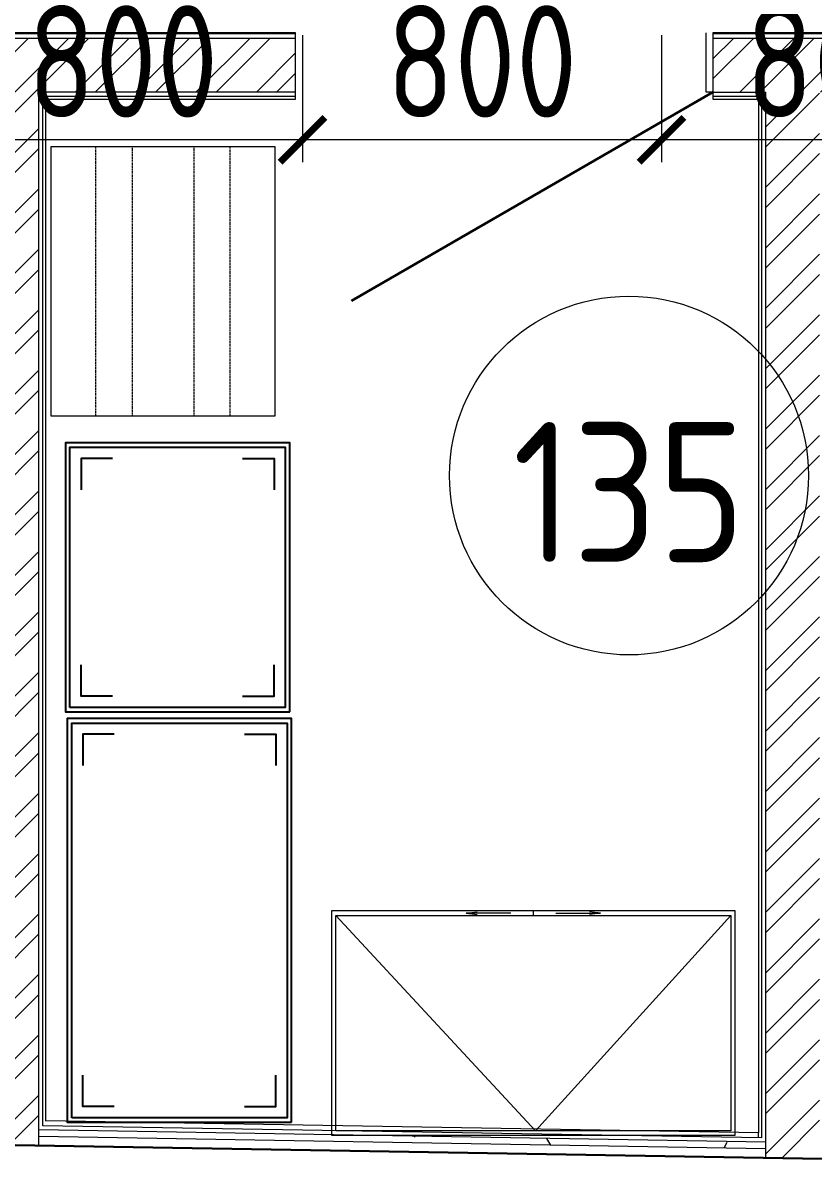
# Model space of a CAD drawing. Header units: millimetres. Extents: x -42533 to 645315, y 3457 to 82611.
# Drawn here: x 76032 to 77794, y 69457 to 72022 of the extents above; entities that cross this region are included whole.
import ezdxf

# ---------------------------------------------------------------- set-up
doc = ezdxf.new("R2010")
doc.units = ezdxf.units.MM
doc.linetypes.add('JIS_02_1.0', pattern=[2, 1, -1])
doc.layers.add('00_00_потолок_Панели из стали', color=7, linetype='Continuous')
doc.layers.add('ЭОМ_Лотки рабочие', color=5, linetype='Continuous')
for name, color, linetype, lineweight in [('Аннотация', 7, 'Continuous', 18), ('Двери', 7, 'Continuous', 9), ('ДОНМ_ТХ_(Нейтральное_мебель)', 7, 'Continuous', 0), ('Перекрытие', 7, 'Continuous', 18), ('Стены внутренние', 7, 'Continuous', 18), ('Стены несущие', 7, 'Continuous', 30), ('Стены отделка', 7, 'Continuous', 30), ('Стены штриховка', 7, 'Continuous', 9), ('ТХ Вспомогательное оборудование', 86, 'Continuous', 9), ('ШТРИХОВКА', 252, 'Continuous', 15)]:
    doc.layers.add(name, color=color, linetype=linetype, lineweight=lineweight)
doc.layers.add('Линии', color=7, linetype='Continuous', lineweight=9, true_color=0x00a600)
doc.styles.add('GOST Common', font='GOST_Common.ttf', dxfattribs={"width": 0.9, "height": 350})
doc.styles.add('М2', font='isocpeur.ttf', dxfattribs={"width": 0.8})
doc.dimstyles.new('М2-100', dxfattribs={"dimtxt": 250, "dimasz": 100, "dimexe": 50, "dimexo": 50, "dimgap": 50, "dimtad": 1, "dimdec": 0, "dimzin": 1, "dimtxsty": 'М2', "dimblk": 'ARCHTICK', "dimcen": 2.5, "dimdle": 50, "dimclre": 256, "dimclrt": 256, "dimadec": 0, "dimazin": 0, "dimtfac": 1, "dimtdec": 0, "dimtix": 1, "dimtmove": 1, "dimatfit": 3, "dimldrblk": 'NONE', "dimfxl": 1, "dimtolj": 1, "dimlwd": 9, "dimlwe": 9, "dimarcsym": 1})

# ---------------------------------------------------------------- blocks, each defined once
blk = doc.blocks.new('*U426')
at = {"color": 0}
blk.add_lwpolyline([(0, 0), (900, 0), (900, 500), (0, 500)], close=True, dxfattribs=at)
blk.add_lwpolyline([(10, 490), (890, 490), (890, 10), (10, 10)], close=True)
for points in [[(10, 490), (454.5, 10), (890, 490)], [(300, 495), (324.8, 498.3)], [(400, 495), (300, 495)], [(300, 495), (324.8, 491.7)], [(450, 500), (450, 490)], [(500, 495), (600, 495)], [(600, 495), (575.2, 498.3)], [(600, 495), (575.2, 491.7)]]:
    blk.add_lwpolyline(points)
blk = doc.blocks.new('*U449')
at = {"layer": 'ТХ Вспомогательное оборудование', "color": 0}
blk.add_lwpolyline([(0, 0), (500, 0), (500, 600), (0, 600)], close=True, dxfattribs=at)
at = {"layer": 'ТХ Вспомогательное оборудование', "color": 0, "linetype": 'JIS_02_1.0'}
for points in [[(100, 0), (100, 600)], [(181.5, 600), (181.5, 0)], [(318.5, 600), (318.5, 0)], [(400, 0), (400, 600)]]:
    blk.add_lwpolyline(points, dxfattribs=at)
blk = doc.blocks.new('ТХ пищеблок....')
at = {"color": 8}
for points in [[(3712.5, 24832.8), (3712.5, 25432.8), (3212.5, 25432.8), (3212.5, 24832.8)], [(3222.5, 24842.8), (3222.5, 25422.8), (3702.5, 25422.8), (3702.5, 24842.8)], [(3716.5, 23917.9), (3716.5, 24817.9), (3216.5, 24817.9), (3216.5, 23917.9)], [(3226.5, 23927.9), (3226.5, 24807.9), (3706.5, 24807.9), (3706.5, 23927.9)]]:
    blk.add_lwpolyline(points, close=True, dxfattribs=at)
for points in [[(3317.5, 25397.8), (3247.5, 25397.8), (3247.5, 25327.8)], [(3607.5, 25397.8), (3677.5, 25397.8), (3677.5, 25327.8)], [(3317.5, 24867.8), (3247.5, 24867.8), (3247.5, 24937.8)], [(3607.5, 24867.8), (3677.5, 24867.8), (3677.5, 24937.8)], [(3321.5, 24782.9), (3251.5, 24782.9), (3251.5, 24712.9)], [(3611.5, 24782.9), (3681.5, 24782.9), (3681.5, 24712.9)], [(3321.5, 23952.9), (3251.5, 23952.9), (3251.5, 24022.9)], [(3611.5, 23952.9), (3681.5, 23952.9), (3681.5, 24022.9)]]:
    blk.add_lwpolyline(points, dxfattribs=at)
at = {"layer": 'ДОНМ_ТХ_(Нейтральное_мебель)', "color": 8}
for name, p in [('*U449', (3180, 25492.6)), ('*U426', (3805.3, 23889))]:
    blk.add_blockref(name, p, dxfattribs=at)
blk = doc.blocks.new('1 этаж')
at = {"layer": 'Стены внутренние', "lineweight": 9}
h = blk.add_hatch(dxfattribs=at)
h.set_pattern_fill('FP_12', color=8, style=0, pattern_type=2)
h.set_pattern_definition([(0, (557.2, 188.9), (406.4, 101.6), [33.528, -271.272, 33.528, -271.272, -1625.6]), (0, (557.2, 188.9), (406.4, 101.6), [-609.6, 33.528, -576.072, 33.528, -271.272, -711.2]), (0, (557.2, 188.9), (406.4, 101.6), [-1524, 33.528, -169.672, 33.528, -474.472]), (120, (709.6, 239.7), (-291.18818, 301.15272), [33.528, -271.272, 33.528, -271.272, -1625.6]), (120, (709.6, 239.7), (-291.18818, 301.15272), [-609.6, 33.528, -576.072, 33.528, -271.272, -711.2]), (120, (709.6, 239.7), (-291.18818, 301.15272), [-1524, 33.528, -169.672, 33.528, -474.472]), (240, (760.4, 442.9), (-115.21182, -402.75272), [33.528, -271.272, 33.528, -271.272, -1625.6]), (240, (760.4, 442.9), (-115.21182, -402.75272), [-609.6, 33.528, -576.072, 33.528, -271.272, -711.2]), (240, (760.4, 442.9), (-115.21182, -402.75272), [-1524, 33.528, -169.672, 33.528, -474.472])])
h.paths.add_polyline_path([(51486.157, 37224.926), (51486.157, 37239.928), (49914.157, 37266.399), (49914.157, 37251.513), (51485.421, 37224.938)])
at = {"layer": 'Стены штриховка'}
h = blk.add_hatch(dxfattribs=at)
h.set_pattern_fill('ANSI32', color=8, scale=10)
h.set_pattern_definition([(45, (-31496.66, 188.9), (-67.35192, 67.35192), []), (45, (-31451.76, 188.9), (-67.35192, 67.35192), [])])
h.paths.add_polyline_path([(48180.157, 39580.594), (48705.157, 39580.594), (48705.157, 39700.594), (48060.157, 39700.594), (48060.157, 37262.867), (48180.157, 37260.838)])
h.paths.add_polyline_path([(49875.157, 39580.594), (50447.657, 39580.594), (50447.657, 39700.594), (49635.157, 39700.594), (49635.157, 39580.594), (49755.157, 39580.594), (49755.157, 37234.2), (49875.157, 37232.17)])
h.paths.add_polyline_path([(51953.917, 39700.594), (51377.657, 39700.594), (51377.657, 39580.594), (51495.157, 39580.594), (51495.157, 37204.771), (51615.157, 37202.741), (51615.157, 39580.594), (51953.917, 39580.594)])
h.paths.add_polyline_path([(53340.157, 39700.594), (53328.157, 39700.594), (52883.917, 39700.594), (52883.917, 39580.594), (53340.157, 39580.594)])
h.paths.add_polyline_path([(53340.157, 41017.707), (53460.157, 41017.707), (53460.157, 41147.707), (55390.68, 41147.707), (55389.709, 41267.707), (53340.157, 41267.707)])
h.paths.add_polyline_path([(53460.157, 39987.707), (53340.157, 39987.707), (53340.157, 37193.569), (53340.496, 37193.563), (53460.157, 37177.015)])
at = {"layer": 'Двери', "color": 8, "lineweight": 30}
blk.add_line((51377.657, 39580.594), (50572.254, 39115.594), dxfattribs=at)
at = {"layer": 'Линии', "color": 8}
blk.add_circle((51190.585, 38725.844), 400, dxfattribs=at)
at = {"layer": 'Перекрытие', "color": 8}
for p, q in [((51362.657, 39580.594), (51362.657, 39712.594)), ((51377.657, 39580.594), (51362.657, 39580.594))]:
    blk.add_line(p, q, dxfattribs=at)
at = {"layer": 'Стены внутренние', "color": 8}
blk.add_line((49875.157, 37232.17), (49880.156, 37232.085), dxfattribs=at)
at = {"layer": 'Стены несущие', "color": 8}
blk.add_line((53505.295, 37170.773), (48284.173, 37259.079), dxfattribs=at)
at = {"layer": 'Стены отделка', "color": 8, "lineweight": 9}
for p, q in [((50447.657, 39712.594), (49635.157, 39712.594)), ((50447.657, 39564.694), (50447.657, 39712.594)), ((51377.657, 39712.594), (51377.657, 39564.694)), ((51953.917, 39712.594), (51377.657, 39712.594)), ((49875.157, 37232.17), (49875.157, 39580.594)), ((49891.057, 37286.402), (49891.057, 39564.694)), ((49891.057, 39564.694), (50447.657, 39564.694)), ((49914.157, 39580.594), (49905.157, 39580.594)), ((51377.657, 39564.694), (51479.257, 39564.694)), ((51479.257, 39564.694), (51479.257, 37260.047)), ((51479.257, 37260.047), (49891.057, 37286.909)), ((51495.157, 37224.773), (49875.157, 37252.173)), ((49880.156, 37232.085), (51495.157, 37204.771))]:
    blk.add_line(p, q, dxfattribs=at)
at = {"layer": 'Стены штриховка', "color": 8}
for p, q in [((50447.657, 39710.594), (49635.157, 39710.594)), ((50447.657, 39700.594), (49635.157, 39700.594)), ((51953.917, 39710.594), (51377.657, 39710.594)), ((51953.917, 39700.594), (51377.657, 39700.594)), ((50447.657, 39580.594), (49875.157, 39580.594)), ((49884.157, 37275.517), (49884.157, 39571.594)), ((49884.157, 39571.594), (50447.657, 39571.594)), ((51377.657, 39580.594), (51495.157, 39580.594)), ((51377.657, 39571.594), (51486.157, 39571.594)), ((51486.157, 39571.594), (51486.157, 37248.929)), ((51495.157, 37204.771), (51495.157, 39580.594)), ((51495.157, 37239.776), (49875.157, 37267.175)), ((51486.157, 37248.929), (49884.157, 37276.024)), ((51479.257, 37249.046), (51479.257, 37260.047))]:
    blk.add_line(p, q, dxfattribs=at)
at = {"layer": 'ЭОМ_Лотки рабочие'}
blk.add_blockref('ТХ пищеблок....', (46722.058, 13366.044), dxfattribs=at)
at = {"layer": 'Аннотация', "color": 8, "lineweight": 9, "insert": (51190.585, 38688.896), "char_height": 312.5, "width": 520.21112, "attachment_point": 5, "line_spacing_factor": 1.022766, "style": 'GOST Common'}
blk.add_mtext('135', dxfattribs=at)
blk = doc.blocks.new('_ArchTick')
at = {"color": 0, "linetype": 'ByBlock', "lineweight": 70, "const_width": 0.15}
blk.add_lwpolyline([(-0.5, -0.5), (0.5, 0.5)], dxfattribs=at)
blk = doc.blocks.new('*D765')
at = {"layer": '00_00_потолок_Панели из стали', "lineweight": 9, "transparency": 16777216}
for p, q in [((75854.3, 71994.4), (75854.3, 71711)), ((76654.5, 71993.8), (76654.5, 71711))]:
    blk.add_line(p, q, dxfattribs=at)
at = {"layer": '00_00_потолок_Панели из стали', "color": 0, "lineweight": 9, "transparency": 16777216}
blk.add_line((76704.5, 71761), (75804.3, 71761), dxfattribs=at)
at = {"layer": 'Defpoints', "color": 0, "transparency": 16777216}
for p in [(75854.3, 72044.4), (76654.5, 72043.8), (75854.3, 71761)]:
    blk.add_point(p, dxfattribs=at)
at = {"layer": '00_00_потолок_Панели из стали', "color": 0, "lineweight": 9, "transparency": 16777216, "xscale": 100, "yscale": 100, "zscale": 100, "rotation": 180}
blk.add_blockref('_ArchTick', (75854.3, 71761), dxfattribs=at)
at = {"layer": '00_00_потолок_Панели из стали', "color": 0, "lineweight": 9, "transparency": 16777216, "xscale": 100, "yscale": 100, "zscale": 100}
blk.add_blockref('_ArchTick', (76654.5, 71761), dxfattribs=at)
at = {"layer": '00_00_потолок_Панели из стали', "transparency": 16777216, "insert": (76254.4, 71936), "char_height": 250, "attachment_point": 5, "style": 'М2'}
blk.add_mtext('\\A1;800', dxfattribs=at)
blk = doc.blocks.new('_None')
blk = doc.blocks.new('*D766')
at = {"layer": '00_00_потолок_Панели из стали', "lineweight": 9, "transparency": 16777216}
for p, q in [((76654.5, 71994.4), (76654.5, 71711)), ((77454.7, 71993.8), (77454.7, 71711))]:
    blk.add_line(p, q, dxfattribs=at)
at = {"layer": '00_00_потолок_Панели из стали', "color": 0, "lineweight": 9, "transparency": 16777216}
blk.add_line((77504.7, 71761), (76604.5, 71761), dxfattribs=at)
at = {"layer": 'Defpoints', "color": 0, "transparency": 16777216}
for p in [(76654.5, 72044.4), (77454.7, 72043.8), (76654.5, 71761)]:
    blk.add_point(p, dxfattribs=at)
at = {"layer": '00_00_потолок_Панели из стали', "color": 0, "lineweight": 9, "transparency": 16777216, "xscale": 100, "yscale": 100, "zscale": 100, "rotation": 180}
blk.add_blockref('_ArchTick', (76654.5, 71761), dxfattribs=at)
at = {"layer": '00_00_потолок_Панели из стали', "color": 0, "lineweight": 9, "transparency": 16777216, "xscale": 100, "yscale": 100, "zscale": 100}
blk.add_blockref('_ArchTick', (77454.7, 71761), dxfattribs=at)
at = {"layer": '00_00_потолок_Панели из стали', "transparency": 16777216, "insert": (77054.6, 71936), "char_height": 250, "attachment_point": 5, "style": 'М2'}
blk.add_mtext('\\A1;800', dxfattribs=at)
blk = doc.blocks.new('*D767')
at = {"layer": '00_00_потолок_Панели из стали', "lineweight": 9, "transparency": 16777216}
for p, q in [((77454.7, 71994.4), (77454.7, 71711)), ((78254.9, 71993.8), (78254.9, 71711))]:
    blk.add_line(p, q, dxfattribs=at)
at = {"layer": '00_00_потолок_Панели из стали', "color": 0, "lineweight": 9, "transparency": 16777216}
blk.add_line((78304.9, 71761), (77404.7, 71761), dxfattribs=at)
at = {"layer": 'Defpoints', "color": 0, "transparency": 16777216}
for p in [(77454.7, 72044.4), (78254.9, 72043.8), (77454.7, 71761)]:
    blk.add_point(p, dxfattribs=at)
at = {"layer": '00_00_потолок_Панели из стали', "color": 0, "lineweight": 9, "transparency": 16777216, "xscale": 100, "yscale": 100, "zscale": 100, "rotation": 180}
blk.add_blockref('_ArchTick', (77454.7, 71761), dxfattribs=at)
at = {"layer": '00_00_потолок_Панели из стали', "color": 0, "lineweight": 9, "transparency": 16777216, "xscale": 100, "yscale": 100, "zscale": 100}
blk.add_blockref('_ArchTick', (78254.9, 71761), dxfattribs=at)
at = {"layer": '00_00_потолок_Панели из стали', "transparency": 16777216, "insert": (77854.8, 71936), "char_height": 250, "attachment_point": 5, "style": 'М2'}
blk.add_mtext('\\A1;800', dxfattribs=at)

msp = doc.modelspace()

# ---------------------------------------------------------------- block references
at = {"layer": 'ШТРИХОВКА'}
msp.add_blockref('1 этаж', (26191.6, 32286.7), dxfattribs=at)

# ---------------------------------------------------------------- dimensions: what is measured, and where the dimension line sits
at = {"layer": '00_00_потолок_Панели из стали'}
for base, p1, p2, picture, middle in [((75854.3, 71761), (76654.5, 72043.8), (75854.3, 72044.4), '*D765', (76254.4, 71936)), ((76654.5, 71761), (77454.7, 72043.8), (76654.5, 72044.4), '*D766', (77054.6, 71936)), ((77454.7, 71761), (78254.9, 72043.8), (77454.7, 72044.4), '*D767', (77854.8, 71936))]:
    dim = msp.add_linear_dim(base=base, p1=p1, p2=p2, dimstyle='М2-100', dxfattribs=at)
    dim.commit()
    dim.dimension.update_dxf_attribs({"geometry": picture, "text_midpoint": middle})

doc.saveas('drawing.dxf')
